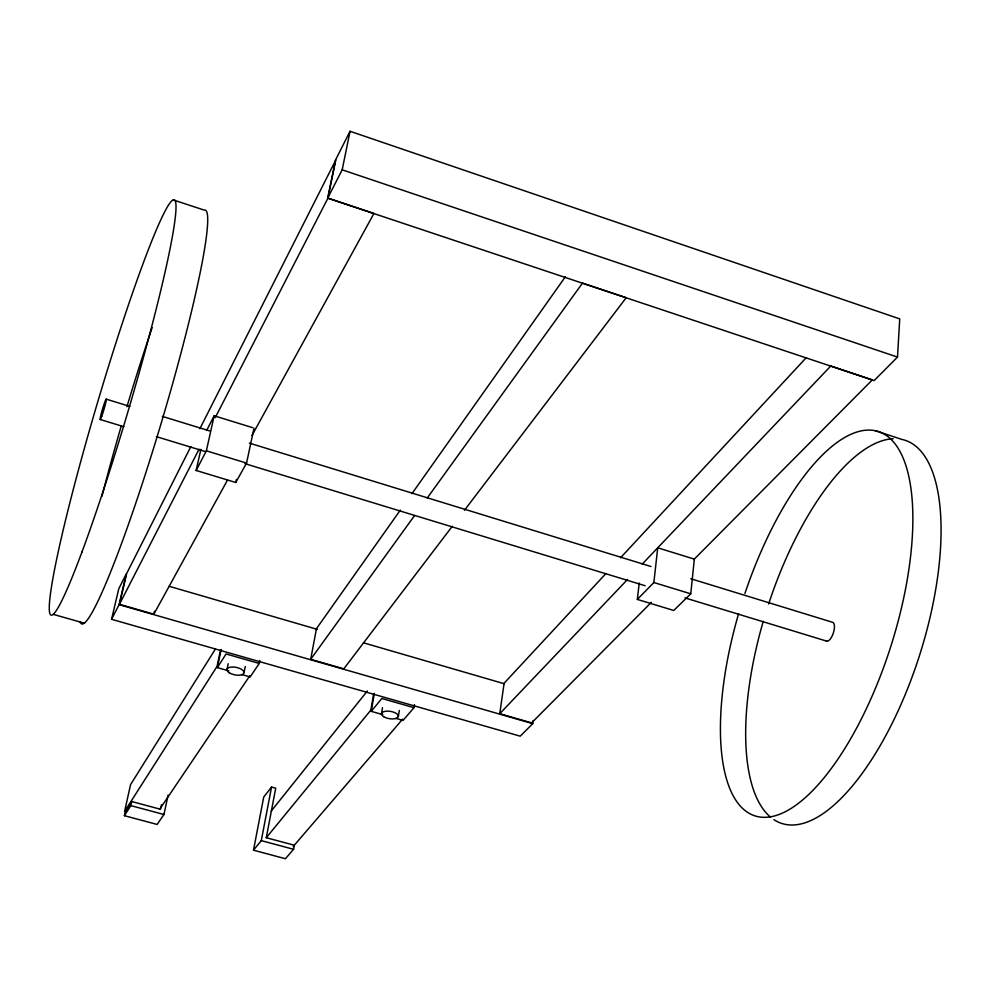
<?xml version="1.0" encoding="UTF-8"?>
<svg xmlns="http://www.w3.org/2000/svg" width="990" height="990" viewBox="0 0 990 990"><rect width="100%" height="100%" fill="white"/><g stroke="black" fill="none" stroke-linecap="round" stroke-linejoin="round"><path stroke-width="1.49" d="M897.509 357.081L899.724 318.891L350.039 131.274L335.523 159.996L327.678 198.124L874.12 380.593L897.509 357.081L342.193 169.822L327.678 198.124M690.76 593.814L694.324 559.127L657.731 547.804L653.858 582.528L637.337 599.42L673.745 610.471L690.76 593.814L653.858 582.528M637.337 599.42L639.231 582.999M111.573 619.294L119.085 604.655L126.312 573.829L118.763 588.765L111.573 619.294L520.245 736.176L532.731 723.628L533.14 720.596M651.37 602.341L531.642 722.873L499.764 713.691L504.12 683.236L605.892 573.569M395.814 718.344L403.041 720.398L413.993 707.677L414.488 704.657M398.351 716.413L399.341 710.412M381.496 713.666L382.511 707.664M373.688 693.644L370.842 710.115L266.26 837.738M382.808 714.644L371.238 711.352L374.344 693.371M293.56 849.296L294.302 845.237L266.285 837.713L275.715 788.201L271.545 787.05L263.724 797.074L253.49 850.187L285.429 858.726L293.56 849.296L261.286 840.634L253.49 850.187M452.282 526.284L343.802 668.832L310.699 659.303L316.466 628.65L400.344 510.073M261.286 840.634L271.545 787.05M241.585 674.512L250.136 676.937L259.256 663.449L259.838 660.553M342.193 169.822L350.039 131.274M244.047 672.519L245.273 666.48M215.238 417.669L327.938 198.124L335.783 159.996L199.869 428.744M226.958 669.735L228.207 663.696M220.535 649.836L217.07 666.394L124.592 811.454L130.556 784.649L215.226 649.304M228.764 670.861L217.355 667.619L221.129 649.539M200.883 449.373L196.156 470.473L235.769 482.476L246.56 463.097L253.997 428.088M161.494 804.759L160.516 809.276L131.744 801.541L125.297 811.639L124.394 815.686L157.15 824.447L163.944 814.51L168.102 795.094M235.769 482.476L236.412 479.469M196.156 470.473L206.365 450.834L214.162 415.788L252.512 427.631M124.394 815.686L130.841 805.625L131.744 801.541M190.81 446.663L126.695 573.457L119.456 604.296L153.834 614.184L154.49 611.251M206.65 430.464L214.162 415.788M119.456 604.296L199.04 449.237M153.834 614.184L227.453 480.162M251.992 435.489L373.948 213.481L327.938 198.124M217.355 667.619L226.067 653.969L259.256 663.449M159.972 808.83L249.839 675.712M411.939 493.676L565.414 276.693M310.699 659.303L414.538 515.58M427.185 498.081L582.491 283.128L626.212 297.718L464.434 510.308M271.235 811.02L367.364 690.971M371.238 711.352L381.818 698.482L413.993 707.677M293.201 846.524L402.633 719.148M620.582 557.741L806.293 357.637M499.764 713.691L627.474 579.546M642.312 564.003L830.771 366.028L872.314 379.9L693.817 559.597M130.841 805.625L163.944 814.51M53.324 614.382L84.496 623.255M119.085 604.655L532.731 723.628M169.302 586.327L317.505 629.43M363.441 642.795L504.244 683.744M206.365 450.834L246.56 463.097M100.225 419.5L123.861 426.715M156.346 436.627L205.079 451.489M244.951 463.654L645.158 585.746M685.03 597.911L826.798 641.161M106.215 399.143L129.839 406.395M162.31 416.382L209.558 430.897M249.418 443.136L650.975 566.503M690.834 578.754L832.565 622.302A9.863 3.873 -72.2 0 1 833.073 633.798A9.863 3.873 -72.2 0 1 825.92 640.604M173.448 199.992L204.15 210.078A215.981 18.761 -73.4 0 1 158.437 432.37A215.981 18.761 -73.4 0 1 79.942 621.423M875.073 430.613L901.717 439.374A201.255 79.72 -72.2 0 1 917.223 662.459A201.255 79.72 -72.2 0 1 773.908 819.646M770.542 817.146A201.255 79.72 -72.2 0 1 763.253 621.287M768.624 603.962A201.255 79.72 -72.2 0 1 893.19 438.743M744.913 593.53A201.812 77.554 -72.2 0 1 906.902 468.852A201.812 77.554 -72.2 0 1 803.707 799.017A201.812 77.554 -72.2 0 1 738.59 613.763M101.982 496.25A215.981 18.761 -73.4 0 1 121.349 425.626M126.943 406.704A215.981 18.761 -73.4 0 1 152.163 327.616M81.935 552.074A216.637 15.877 -73.5 0 0 176.01 206.13A216.637 15.877 -73.5 0 0 79.831 464.842A216.637 15.877 -73.5 0 0 81.935 552.074M383.575 716.636A8.539 3.7 9.5 0 0 397.918 717.317A8.539 3.7 9.5 0 0 388.266 711.142A8.539 3.7 9.5 0 0 383.575 716.636M229.433 672.854A8.687 3.812 11.5 0 0 243.75 673.472A8.687 3.812 11.5 0 0 233.331 667.025A8.687 3.812 11.5 0 0 229.433 672.854M101.685 416.431A10.618 0.743 -73.5 0 0 106.326 399.453A10.618 0.743 -73.5 0 0 101.661 412.088A10.618 0.743 -73.5 0 0 101.685 416.431"/></g></svg>
